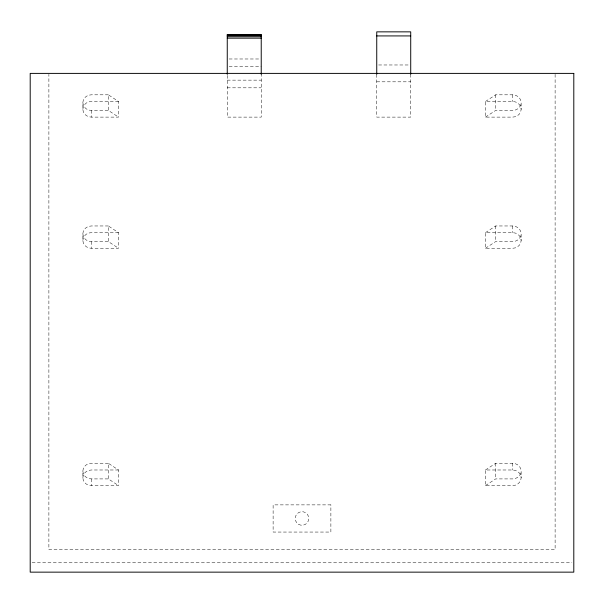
<?xml version="1.0" encoding="UTF-8"?>
<svg xmlns="http://www.w3.org/2000/svg" width="604" height="604" viewBox="0 0 604 604"><rect width="100%" height="100%" fill="white"/><g stroke="black" fill="none" stroke-linecap="round" stroke-linejoin="round"><path stroke-width="0.45" stroke-dasharray="3.02 2.27" d="M485.465 101.502L495.658 94.813L512.645 94.813A8.494 7.807 0 0 1 521.139 102.62L521.139 109.309A8.494 7.807 0 0 1 512.645 117.116L485.465 117.116L485.465 101.502L512.645 101.502A8.494 7.807 0 0 1 521.139 109.309M485.465 117.116L495.658 110.426L512.645 110.426A8.494 7.807 0 0 0 521.139 102.62M485.465 232.661L495.658 225.964L512.645 225.964A8.494 7.807 0 0 1 521.139 233.771L521.139 240.468A8.494 7.807 0 0 1 512.645 248.274L485.465 248.274L485.465 232.661L512.645 232.661A8.494 7.807 0 0 1 521.139 240.468M485.465 248.274L495.658 241.577L512.645 241.577A8.494 7.807 0 0 0 521.139 233.771M485.465 469.988L495.658 463.298L512.645 463.298A8.494 7.807 0 0 1 521.139 471.105L521.139 477.794A8.494 7.807 0 0 1 512.645 485.601L485.465 485.601L485.465 469.988L512.645 469.988A8.494 7.807 0 0 1 521.139 477.794M485.465 485.601L495.658 478.912L512.645 478.912A8.494 7.807 0 0 0 521.139 471.105M229.143 58.981L259.343 58.981M378.632 64.975L408.832 64.975M229.143 66.651L261.23 66.651M227.255 80.143L261.23 80.143M376.745 81.819L410.72 81.819M227.255 87.814L261.23 87.814M108.343 94.813L91.355 94.813A8.494 7.807 0 0 0 82.861 102.62L82.861 109.309A8.494 7.807 0 0 0 91.355 117.116L118.535 117.116L118.535 101.502L108.343 94.813L108.343 110.426L118.535 117.116M118.535 101.502L91.355 101.502A8.494 7.807 0 0 0 82.861 109.309M82.861 102.62A8.494 7.807 0 0 0 91.355 110.426L108.343 110.426M108.343 225.964L91.355 225.964A8.494 7.807 0 0 0 82.861 233.771L82.861 240.468A8.494 7.807 0 0 0 91.355 248.274L118.535 248.274L118.535 232.661L108.343 225.964L108.343 241.577L118.535 248.274M118.535 232.661L91.355 232.661A8.494 7.807 0 0 0 82.861 240.468M82.861 233.771A8.494 7.807 0 0 0 91.355 241.577L108.343 241.577M108.343 463.298L91.355 463.298A8.494 7.807 0 0 0 82.861 471.105L82.861 477.794A8.494 7.807 0 0 0 91.355 485.601L118.535 485.601L118.535 469.988L108.343 463.298L108.343 478.912L118.535 485.601M118.535 469.988L91.355 469.988A8.494 7.807 0 0 0 82.861 477.794M82.861 471.105A8.494 7.807 0 0 0 91.355 478.912L108.343 478.912M32.087 562.777L571.913 562.777M555.114 74.337L555.114 549.617L48.886 549.617L48.886 74.337M512.645 94.813L512.645 101.502M512.645 225.964L512.645 232.661M512.645 463.298L512.645 469.988M495.658 94.813L495.658 110.426M495.658 225.964L495.658 241.577M495.658 463.298L495.658 478.912M410.72 74.33L410.72 117.116L376.745 117.116L376.745 74.33M261.23 73.394L261.23 117.116L227.255 117.116L227.255 74.33M91.355 110.426L91.355 117.116M91.355 241.577L91.355 248.274M91.355 478.912L91.355 485.601M330.879 504.876L273.121 504.876L273.121 532.056L330.879 532.056L330.879 504.876M298.603 524.355A6.795 6.795 0 0 0 308.795 518.466A6.795 6.795 0 0 0 298.603 512.585A6.795 6.795 0 0 0 298.603 524.355"/><path stroke-width="0.91" d="M227.255 34.843L261.23 34.843M227.255 35.576L261.23 35.576M376.745 35.923L410.72 35.923M227.255 36.701L261.23 36.701M227.255 38.15L261.23 38.15M410.72 74.33L410.72 31.853L376.745 31.853L376.745 74.33M261.23 74.368L261.23 34.556L227.255 34.556L227.255 74.368M573.8 73.394L30.2 73.394L30.2 572.147L573.8 572.147L573.8 73.394"/></g></svg>
